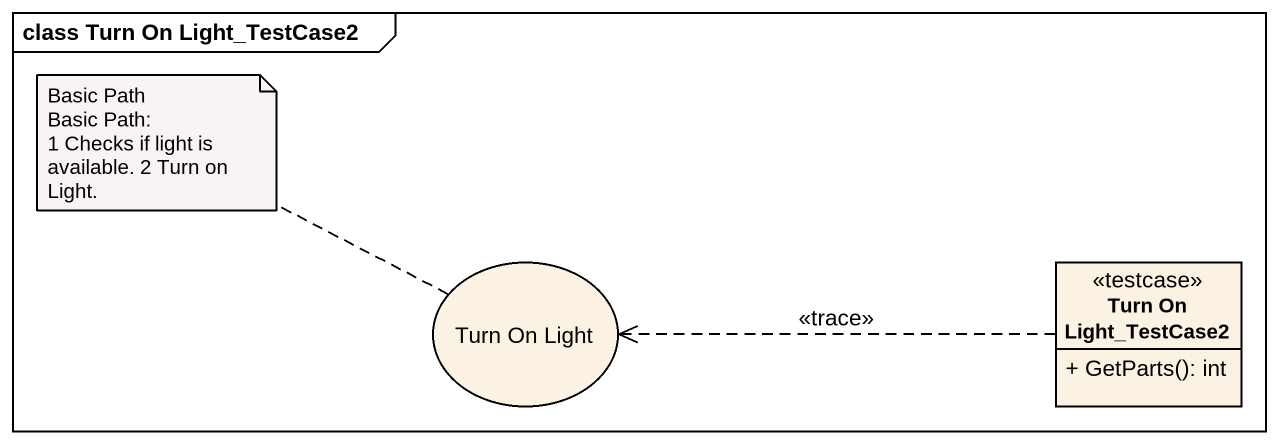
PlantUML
@startuml
mainframe class Turn On Light_TestCase2
allowmixing
hide circle
hide empty members
skinparam classAttributeIconSize 0
usecase "Turn On Light" as Turn_On_Light
class "Turn On Light_TestCase2" as Turn_On_Light_TestCase2 <<testcase>> {
  + GetParts(): int
}
Turn_On_Light_TestCase2 .left.> Turn_On_Light : <<trace>>
note left of Turn_On_Light
  Basic Path
  Basic Path:
  1 Checks if light is available. 2 Turn on Light.
end note
@enduml
